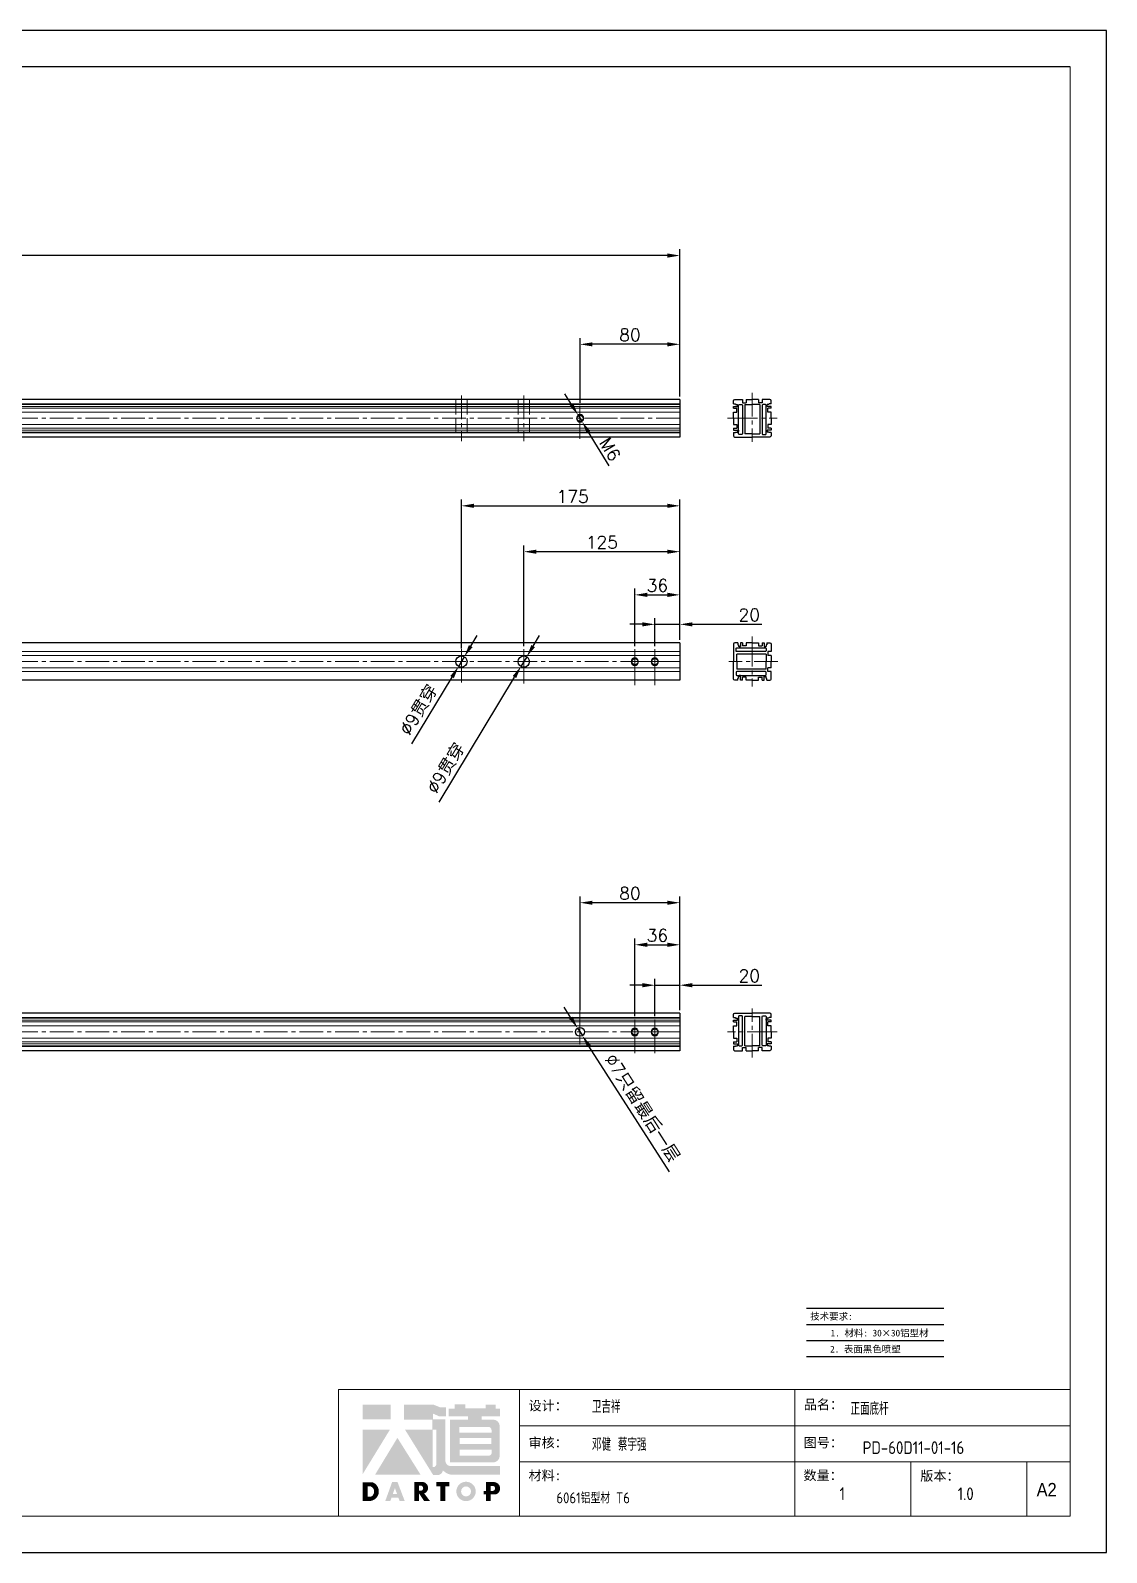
# Model space of a CAD drawing. Header units: millimetres. Extents: x -30327 to 34858, y 4015 to 75103.
# Drawn here: x 20889 to 21752, y 60062 to 61281 of the extents above; entities that cross this region are included whole.
import ezdxf
from ezdxf.enums import TextEntityAlignment as Align

# ---------------------------------------------------------------- set-up
doc = ezdxf.new("R2010")
doc.units = ezdxf.units.MM
doc.linetypes.add('ACAD_ISO02W100', pattern=[15, 12, -3])
doc.linetypes.add('CENTER2', pattern=[28.575, 19.05, -3.175, 3.175, -3.175])
for name, color, linetype in [('3', 3, 'ACAD_ISO02W100'), ('print', 30, 'Continuous'), ('red', 1, 'CENTER2'), ('yellow', 2, 'Continuous')]:
    doc.layers.add(name, color=color, linetype=linetype)
doc.layers.add('A-TITLEBLOCK', color=7, linetype='Continuous', lineweight=18)
doc.layers.add('cen', color=1, linetype='CENTER2', lineweight=9)
doc.styles.add('GB', font='GBENOR.SHX', dxfattribs={"bigfont": 'gbcbig.shx'})
doc.styles.add('HZ', font='')
doc.styles.add('SLDTEXTSTYLE0', font='simfang.ttf', dxfattribs={"bigfont": 'bigfont'})
doc.styles.add('SLDTEXTSTYLE1', font='Gothic.ttf', dxfattribs={"width": 0.913})
doc.styles.get("Standard").update_dxf_attribs({"font": 'txt', "bigfont": 'gbcbig.shx'})
doc.styles.get('HZ').set_extended_font_data('SimSun')
doc.dimstyles.new('1-4', dxfattribs={"dimscale": 4, "dimtxt": 2.5, "dimasz": 2.5, "dimexe": 1.25, "dimexo": 0.625, "dimtad": 1, "dimdsep": 46, "dimtxsty": 'Standard', "dimcen": 2.5, "dimadec": 0, "dimazin": 0, "dimtfac": 1, "dimtmove": 0, "dimatfit": 3, "dimfxl": 0, "dimarcsym": 0})

# ---------------------------------------------------------------- blocks, each defined once
blk = doc.blocks.new('*D229')
at = {"layer": 'Defpoints', "color": 0, "transparency": 16777216}
for p in [(20250.8, 61101), (20250.8, 60986.3), (21409.8, 60985.6)]:
    blk.add_point(p, dxfattribs=at)
at = {"layer": 'yellow', "color": 0, "lineweight": -2, "transparency": 16777216}
for p, q in [((20250.8, 60988.8), (20250.8, 61106)), ((21399.8, 61101), (20260.8, 61101)), ((21409.8, 60988.1), (21409.8, 61106))]:
    blk.add_line(p, q, dxfattribs=at)
at = {"layer": 'yellow', "color": 0, "transparency": 16777216}
for points in [[(20260.8, 61102.7), (20260.8, 61099.3), (20250.8, 61101)], [(21399.8, 61102.7), (21399.8, 61099.3), (21409.8, 61101)]]:
    blk.add_solid(points, dxfattribs=at)
at = {"layer": 'yellow', "color": 0, "lineweight": 9, "transparency": 16777216, "insert": (20798.6, 61108.5), "char_height": 10, "attachment_point": 5}
blk.add_mtext('1159', dxfattribs=at)
blk = doc.blocks.new('*D241')
at = {"layer": 'Defpoints', "color": 0, "transparency": 16777216}
for p in [(21232.5, 60771.9), (21237.1, 60779.6)]:
    blk.add_point(p, dxfattribs=at)
at = {"layer": 'yellow', "color": 0, "lineweight": -2, "transparency": 16777216}
for p, q in [((21242.3, 60788.2), (21247.4, 60796.7)), ((21237.1, 60779.6), (21232.5, 60771.9)), ((21195.1, 60709.9), (21227.3, 60763.3))]:
    blk.add_line(p, q, dxfattribs=at)
at = {"layer": 'yellow', "color": 0, "transparency": 16777216}
for points in [[(21240.8, 60789), (21243.7, 60787.3), (21237.1, 60779.6)], [(21225.9, 60764.2), (21228.7, 60762.4), (21232.5, 60771.9)]]:
    blk.add_solid(points, dxfattribs=at)
at = {"layer": 'yellow', "color": 0, "lineweight": 9, "transparency": 16777216, "insert": (21200.8, 60737), "char_height": 10, "attachment_point": 5, "rotation": 58.9484}
blk.add_mtext('∅9{\\fSimSun|b0|i0|c134|p2;贯穿}', dxfattribs=at)
blk = doc.blocks.new('*D242')
at = {"layer": 'Defpoints', "color": 0, "transparency": 16777216}
for p in [(21282.5, 60771.9), (21287.1, 60779.6)]:
    blk.add_point(p, dxfattribs=at)
at = {"layer": 'yellow', "color": 0, "lineweight": -2, "transparency": 16777216}
for p, q in [((21292.3, 60788.1), (21297.4, 60796.7)), ((21287.1, 60779.6), (21282.5, 60771.9)), ((21216.9, 60663.2), (21277.3, 60763.3))]:
    blk.add_line(p, q, dxfattribs=at)
at = {"layer": 'yellow', "color": 0, "transparency": 16777216}
for points in [[(21290.8, 60789), (21293.7, 60787.3), (21287.1, 60779.6)], [(21275.9, 60764.2), (21278.7, 60762.5), (21282.5, 60771.9)]]:
    blk.add_solid(points, dxfattribs=at)
at = {"layer": 'yellow', "color": 0, "lineweight": 9, "transparency": 16777216, "insert": (21222.6, 60690.3), "char_height": 10, "attachment_point": 5, "rotation": 58.9215}
blk.add_mtext('∅9{\\fSimSun|b0|i0|c134|p2;贯穿}', dxfattribs=at)
blk = doc.blocks.new('*D244')
at = {"layer": 'Defpoints', "color": 0, "transparency": 16777216}
for p in [(21409.8, 60863.8), (21284.8, 60785.7), (21409.8, 60790.7)]:
    blk.add_point(p, dxfattribs=at)
at = {"layer": 'yellow', "color": 0, "lineweight": -2, "transparency": 16777216}
for p, q in [((21284.8, 60788.2), (21284.8, 60868.8)), ((21409.8, 60793.2), (21409.8, 60868.8)), ((21294.8, 60863.8), (21399.8, 60863.8))]:
    blk.add_line(p, q, dxfattribs=at)
at = {"layer": 'yellow', "color": 0, "transparency": 16777216}
for points in [[(21294.8, 60865.4), (21294.8, 60862.1), (21284.8, 60863.8)], [(21399.8, 60865.4), (21399.8, 60862.1), (21409.8, 60863.8)]]:
    blk.add_solid(points, dxfattribs=at)
at = {"layer": 'yellow', "color": 0, "lineweight": 9, "transparency": 16777216, "insert": (21347.3, 60871.3), "char_height": 10, "attachment_point": 5}
blk.add_mtext('125', dxfattribs=at)
blk = doc.blocks.new('*D245')
at = {"layer": 'Defpoints', "color": 0, "transparency": 16777216}
for p in [(21409.8, 60900.5), (21234.8, 60783.7), (21409.8, 60790.7)]:
    blk.add_point(p, dxfattribs=at)
at = {"layer": 'yellow', "color": 0, "lineweight": -2, "transparency": 16777216}
for p, q in [((21234.8, 60786.2), (21234.8, 60905.5)), ((21409.8, 60793.2), (21409.8, 60905.5)), ((21244.8, 60900.5), (21399.8, 60900.5))]:
    blk.add_line(p, q, dxfattribs=at)
at = {"layer": 'yellow', "color": 0, "transparency": 16777216}
for points in [[(21244.8, 60902.2), (21244.8, 60898.9), (21234.8, 60900.5)], [(21399.8, 60902.2), (21399.8, 60898.9), (21409.8, 60900.5)]]:
    blk.add_solid(points, dxfattribs=at)
at = {"layer": 'yellow', "color": 0, "lineweight": 9, "transparency": 16777216, "insert": (21323.9, 60908), "char_height": 10, "attachment_point": 5}
blk.add_mtext('175', dxfattribs=at)
blk = doc.blocks.new('*D246')
at = {"layer": 'Defpoints', "color": 0, "transparency": 16777216}
for p in [(21409.8, 60516.5), (21389.8, 60489.1), (21409.8, 60494.1)]:
    blk.add_point(p, dxfattribs=at)
at = {"layer": 'yellow', "color": 0, "lineweight": -2, "transparency": 16777216}
for p, q in [((21379.8, 60516.5), (21369.8, 60516.5)), ((21389.8, 60491.6), (21389.8, 60521.5)), ((21389.8, 60516.5), (21409.8, 60516.5)), ((21409.8, 60496.6), (21409.8, 60521.5)), ((21419.8, 60516.5), (21475.4, 60516.5))]:
    blk.add_line(p, q, dxfattribs=at)
at = {"layer": 'yellow', "color": 0, "transparency": 16777216}
for points in [[(21379.8, 60518.2), (21379.8, 60514.8), (21389.8, 60516.5)], [(21419.8, 60518.2), (21419.8, 60514.8), (21409.8, 60516.5)]]:
    blk.add_solid(points, dxfattribs=at)
at = {"layer": 'yellow', "color": 0, "lineweight": 9, "transparency": 16777216, "insert": (21465.4, 60524), "char_height": 10, "attachment_point": 5}
blk.add_mtext('20', dxfattribs=at)
blk = doc.blocks.new('*D247')
at = {"layer": 'Defpoints', "color": 0, "transparency": 16777216}
for p in [(21409.8, 60805.6), (21389.8, 60785.7), (21409.8, 60790.7)]:
    blk.add_point(p, dxfattribs=at)
at = {"layer": 'yellow', "color": 0, "lineweight": -2, "transparency": 16777216}
for p, q in [((21379.8, 60805.6), (21369.8, 60805.6)), ((21389.8, 60788.2), (21389.8, 60810.6)), ((21389.8, 60805.6), (21409.8, 60805.6)), ((21409.8, 60793.2), (21409.8, 60810.6)), ((21419.8, 60805.6), (21475.4, 60805.6))]:
    blk.add_line(p, q, dxfattribs=at)
at = {"layer": 'yellow', "color": 0, "transparency": 16777216}
for points in [[(21379.8, 60807.2), (21379.8, 60803.9), (21389.8, 60805.6)], [(21419.8, 60807.2), (21419.8, 60803.9), (21409.8, 60805.6)]]:
    blk.add_solid(points, dxfattribs=at)
at = {"layer": 'yellow', "color": 0, "lineweight": 9, "transparency": 16777216, "insert": (21465.4, 60813.1), "char_height": 10, "attachment_point": 5}
blk.add_mtext('20', dxfattribs=at)
blk = doc.blocks.new('*D477')
at = {"layer": 'Defpoints', "color": 0, "transparency": 16777216}
for p in [(21409.8, 60829.2), (21373.8, 60785.7), (21409.8, 60790.7)]:
    blk.add_point(p, dxfattribs=at)
at = {"layer": 'yellow', "color": 0, "lineweight": -2, "transparency": 16777216}
for p, q in [((21373.8, 60788.2), (21373.8, 60834.2)), ((21409.8, 60793.2), (21409.8, 60834.2)), ((21383.8, 60829.2), (21399.8, 60829.2))]:
    blk.add_line(p, q, dxfattribs=at)
at = {"layer": 'yellow', "color": 0, "transparency": 16777216}
for points in [[(21383.8, 60830.9), (21383.8, 60827.5), (21373.8, 60829.2)], [(21399.8, 60830.9), (21399.8, 60827.5), (21409.8, 60829.2)]]:
    blk.add_solid(points, dxfattribs=at)
at = {"layer": 'yellow', "color": 0, "lineweight": 9, "transparency": 16777216, "insert": (21391.8, 60836.7), "char_height": 10, "attachment_point": 5}
blk.add_mtext('36', dxfattribs=at)
blk = doc.blocks.new('*D479')
at = {"layer": 'Defpoints', "color": 0, "transparency": 16777216}
for p in [(21409.8, 60548.9), (21373.8, 60489.1), (21409.8, 60494.1)]:
    blk.add_point(p, dxfattribs=at)
at = {"layer": 'yellow', "color": 0, "lineweight": -2, "transparency": 16777216}
for p, q in [((21373.8, 60491.6), (21373.8, 60553.9)), ((21409.8, 60496.6), (21409.8, 60553.9)), ((21383.8, 60548.9), (21399.8, 60548.9))]:
    blk.add_line(p, q, dxfattribs=at)
at = {"layer": 'yellow', "color": 0, "transparency": 16777216}
for points in [[(21383.8, 60550.6), (21383.8, 60547.2), (21373.8, 60548.9)], [(21399.8, 60550.6), (21399.8, 60547.2), (21409.8, 60548.9)]]:
    blk.add_solid(points, dxfattribs=at)
at = {"layer": 'yellow', "color": 0, "lineweight": 9, "transparency": 16777216, "insert": (21391.8, 60556.4), "char_height": 10, "attachment_point": 5}
blk.add_mtext('36', dxfattribs=at)
blk = doc.blocks.new('*D805')
at = {"layer": 'Defpoints', "color": 0, "transparency": 16777216}
for p in [(21328.2, 60973.2), (21331.4, 60968.1)]:
    blk.add_point(p, dxfattribs=at)
at = {"layer": 'yellow', "color": 0, "lineweight": -2, "transparency": 16777216}
for p, q in [((21323, 60981.7), (21317.7, 60990.2)), ((21328.2, 60973.2), (21331.4, 60968.1)), ((21353.2, 60932.6), (21336.6, 60959.6))]:
    blk.add_line(p, q, dxfattribs=at)
at = {"layer": 'yellow', "color": 0, "transparency": 16777216}
for points in [[(21324.4, 60982.6), (21321.5, 60980.8), (21328.2, 60973.2)], [(21338, 60960.4), (21335.2, 60958.7), (21331.4, 60968.1)]]:
    blk.add_solid(points, dxfattribs=at)
at = {"layer": 'yellow', "color": 0, "lineweight": 9, "transparency": 16777216, "insert": (21353.9, 60945.8), "char_height": 10, "attachment_point": 5, "rotation": 301.6192}
blk.add_mtext('M6', dxfattribs=at)
blk = doc.blocks.new('*D806')
at = {"layer": 'Defpoints', "color": 0, "transparency": 16777216}
for p in [(21329.8, 61029.9), (21329.8, 60980.6), (21409.8, 60985.6)]:
    blk.add_point(p, dxfattribs=at)
at = {"layer": 'yellow', "color": 0, "lineweight": -2, "transparency": 16777216}
for p, q in [((21329.8, 60983.1), (21329.8, 61034.9)), ((21399.8, 61029.9), (21339.8, 61029.9)), ((21409.8, 60988.1), (21409.8, 61034.9))]:
    blk.add_line(p, q, dxfattribs=at)
at = {"layer": 'yellow', "color": 0, "transparency": 16777216}
for points in [[(21339.8, 61031.5), (21339.8, 61028.2), (21329.8, 61029.9)], [(21399.8, 61031.5), (21399.8, 61028.2), (21409.8, 61029.9)]]:
    blk.add_solid(points, dxfattribs=at)
at = {"layer": 'yellow', "color": 0, "lineweight": 9, "transparency": 16777216, "insert": (21369.8, 61037.4), "char_height": 10, "attachment_point": 5}
blk.add_mtext('80', dxfattribs=at)
blk = doc.blocks.new('*D809')
at = {"layer": 'Defpoints', "color": 0, "transparency": 16777216}
for p in [(21327.9, 60482), (21331.7, 60476.1)]:
    blk.add_point(p, dxfattribs=at)
at = {"layer": 'yellow', "color": 0, "lineweight": -2, "transparency": 16777216}
for p, q in [((21322.5, 60490.4), (21317.1, 60498.9)), ((21327.9, 60482), (21331.7, 60476.1)), ((21401.4, 60367), (21337, 60467.7))]:
    blk.add_line(p, q, dxfattribs=at)
at = {"layer": 'yellow', "color": 0, "transparency": 16777216}
for points in [[(21323.9, 60491.3), (21321.1, 60489.5), (21327.9, 60482)], [(21338.5, 60468.6), (21335.6, 60466.8), (21331.7, 60476.1)]]:
    blk.add_solid(points, dxfattribs=at)
at = {"layer": 'yellow', "color": 0, "lineweight": 9, "transparency": 16777216, "insert": (21379.5, 60418), "char_height": 10, "attachment_point": 5, "rotation": 302.584}
blk.add_mtext('∅7{\\fSimSun|b0|i0|c134|p2;只留最后一层}', dxfattribs=at)
blk = doc.blocks.new('*D810')
at = {"layer": 'Defpoints', "color": 0, "transparency": 16777216}
for p in [(21329.8, 60582.6), (21329.8, 60494.1), (21409.8, 60494.1)]:
    blk.add_point(p, dxfattribs=at)
at = {"layer": 'yellow', "color": 0, "lineweight": -2, "transparency": 16777216}
for p, q in [((21329.8, 60496.6), (21329.8, 60587.6)), ((21409.8, 60496.6), (21409.8, 60587.6)), ((21399.8, 60582.6), (21339.8, 60582.6))]:
    blk.add_line(p, q, dxfattribs=at)
at = {"layer": 'yellow', "color": 0, "transparency": 16777216}
for points in [[(21339.8, 60584.2), (21339.8, 60580.9), (21329.8, 60582.6)], [(21399.8, 60584.2), (21399.8, 60580.9), (21409.8, 60582.6)]]:
    blk.add_solid(points, dxfattribs=at)
at = {"layer": 'yellow', "color": 0, "lineweight": 9, "transparency": 16777216, "insert": (21369.8, 60590.1), "char_height": 10, "attachment_point": 5}
blk.add_mtext('80', dxfattribs=at)
blk = doc.blocks.new('Dartop Logo')
at = {"true_color": 0xc40018}
h = blk.add_hatch(color=12, dxfattribs=at)
h.set_gradient(color1=(196, 0, 24), color2=(196, 0, 24), tint=1)
h.paths.add_polyline_path([(30.39, -3.87), (33.08, -5.04), (35.99, -5.04), (35.99, -1.19), (33.59, -1.19), (30.46, 0.05), (17.94, 0.05), (17.94, -6.46), (30.12, -6.46), (30.12, -6.59), (30.12, -10.75), (18.31, -10.75), (30.46, -30.31), (32.87, -30.31, 0.279375), (34.63, -28.6), (34.63, -28.51), (34.84, -28.51, 0.143145), (38.15, -30.2), (59.27, -30.2), (59.27, -26.49), (38.06, -26.49, -0.414214), (35.75, -24.18), (35.75, -6.26), (30.39, -6.26)])
h.paths.add_polyline_path([(30.25, -10.84), (31.8, -10.84), (31.8, -26.02, -0.088936), (30.9, -26.94), (30.24, -26.94)], flags=16)
h = blk.add_hatch(color=12, dxfattribs=at)
h.set_gradient(color1=(196, 0, 24), color2=(196, 0, 24), tint=1)
h.paths.add_polyline_path([(59.24, -1.73), (57.36, -1.73), (57.36, 0.06), (53.06, 0.06), (53.06, -1.64), (44.29, -1.64), (44.29, 0.15), (39.7, 0.15), (39.7, -1.67), (37.16, -1.67), (37.16, -4.97), (45.54, -4.97), (45.54, -6.42), (37.73, -6.42), (37.73, -24.88), (56.26, -24.88, 0.414214), (59.15, -21.99), (59.15, -9.35, 0.414214), (56.26, -6.46), (51.36, -6.46), (51.36, -5.03), (59.24, -5.03)])
h.paths.add_polyline_path([(54.21, -9.59, -0.414214), (55.66, -11.04), (55.66, -12.1), (41.79, -12.1), (41.79, -9.59)], flags=16)
h.paths.add_polyline_path([(55.57, -14.33), (55.57, -17.01), (41.88, -17.01), (41.88, -14.33)], flags=16)
h.paths.add_polyline_path([(55.75, -19.43), (55.75, -20.57, -0.414214), (54.3, -22.02), (41.88, -22.02), (41.88, -19.43)], flags=16)
h = blk.add_hatch(color=12, dxfattribs=at)
h.set_gradient(color1=(196, 0, 24), color2=(196, 0, 24), tint=1)
h.paths.add_polyline_path([(12.18, 0), (0, 0), (0, -6.37), (12.18, -6.37)])
h = blk.add_hatch(color=12, dxfattribs=at)
h.set_gradient(color1=(196, 0, 24), color2=(196, 0, 24), tint=1)
h.paths.add_polyline_path([(11.79, -10.83), (0.03, -10.83), (0.03, -30.03)])
h = blk.add_hatch(color=12, dxfattribs=at)
h.set_gradient(color1=(196, 0, 24), color2=(196, 0, 24), tint=1)
h.paths.add_polyline_path([(15.05, -14.31), (5.44, -30.15), (25.01, -30.15)])
at = {"true_color": 0x646464}
h = blk.add_hatch(color=251, dxfattribs=at)
h.set_gradient(color1=(100, 100, 100), color2=(100, 100, 100), tint=1)
h.paths.add_polyline_path([(4.15, -33.43), (0.11, -33.43), (0.11, -41.5), (3.51, -41.5, 0.793016)])
h.paths.add_polyline_path([(3.57, -39.73), (2.16, -39.73), (2.16, -35.19), (3.42, -35.19, -0.671361)], flags=16)
h = blk.add_hatch(color=251, dxfattribs=at)
h.set_gradient(color1=(100, 100, 100), color2=(100, 100, 100), tint=1)
h.paths.add_polyline_path([(15.08, -33.36), (12.78, -33.36), (9.82, -41.51), (12, -41.51), (12.51, -40.06), (15.46, -40.06), (15.99, -41.52), (18.19, -41.52)])
h.paths.add_polyline_path([(14.9, -38.51), (13.07, -38.51), (13.97, -35.95)], flags=16)
h = blk.add_hatch(color=251, dxfattribs=at)
h.set_gradient(color1=(100, 100, 100), color2=(100, 100, 100), tint=1)
h.paths.add_polyline_path([(26.27, -33.36), (22.3, -33.36), (22.3, -41.51), (24.4, -41.51), (24.4, -38.28), (26.55, -41.54), (29.09, -41.54), (26.61, -38.3, 0.744055)])
h.paths.add_polyline_path([(24.38, -37.08), (24.38, -34.94), (25.32, -34.94, -0.796809), (25.3, -37.08)], flags=16)
h = blk.add_hatch(color=251, dxfattribs=at)
h.set_gradient(color1=(100, 100, 100), color2=(100, 100, 100), tint=1)
h.paths.add_polyline_path([(37.44, -33.4), (31.88, -33.4), (31.88, -35.16), (33.61, -35.16), (33.61, -41.52), (35.69, -41.52), (35.69, -35.16), (37.44, -35.16)])
h = blk.add_hatch(color=251, dxfattribs=at)
h.set_gradient(color1=(100, 100, 100), color2=(100, 100, 100), tint=1)
h.paths.add_polyline_path([(40.46, -37.41, 1), (48.83, -37.41, 1)])
h.paths.add_polyline_path([(46.8, -37.41, -1), (42.5, -37.41, -1)], flags=16)
h = blk.add_hatch(color=251, dxfattribs=at)
h.set_gradient(color1=(100, 100, 100), color2=(100, 100, 100), tint=1)
h.paths.add_polyline_path([(56.85, -33.38), (56.73, -33.38), (53.19, -33.38), (53.19, -37.19), (52.26, -37.19), (52.26, -38.73), (53.18, -38.73), (53.18, -41.5), (55.24, -41.5), (55.24, -38.72), (57.51, -38.72, 0.812304)])
h.paths.add_polyline_path([(55.21, -37.18), (55.21, -35.05), (56.39, -35.05, -0.778213), (56.27, -37.18)], flags=16)
blk = doc.blocks.new('DT-A2-TITLE')
for p, q in [((594, 420), (0, 420)), ((594, 0), (594, 420)), ((584, 410), (10, 410))]:
    blk.add_line(p, q)
at = {"layer": 'A-TITLEBLOCK', "color": 7}
for p, q in [((584, 410), (584, 10)), ((594, 0), (594, 297)), ((382, 10), (382, 45)), ((584, 45), (382, 45)), ((432, 45), (432, 10)), ((508, 45), (508, 10)), ((584, 35), (432, 35)), ((432, 25), (584.08, 25)), ((540, 10), (540, 25)), ((572, 10), (572, 25)), ((10, 10), (584, 10)), ((0, 0), (594, 0))]:
    blk.add_line(p, q, dxfattribs=at)
at = {"layer": 'A-TITLEBLOCK', "xscale": 0.6400000000000001, "yscale": 0.6400000000000001, "zscale": 0.6400000000000001}
blk.add_blockref('Dartop Logo', (388.65, 40.81), dxfattribs=at)
at = {"style": 'GB'}
for tag, p, height in [('#设计', (451.96, 38.52), 3.5), ('#品名', (523.32, 37.95), 3.5), ('#审核', (451.99, 28.1), 3.5), ('#图号', (526.67, 27.2), 3.5), ('#材料说明', (442.15, 13.59), 3), ('#数量', (520.33, 14.51), 3.5), ('#版本', (552.92, 14.47), 3.5)]:
    blk.add_attdef(tag, p, '', height=height, dxfattribs=at)
at = {"layer": 'A-TITLEBLOCK', "color": 7, "attachment_point": 1}
for s, insert, char_height, style in [('设计：', (434.47, 41.87), 2.646, 'SLDTEXTSTYLE0'), ('品名：', (510.43, 42.19), 2.646, 'SLDTEXTSTYLE0'), ('审核：', (434.47, 31.64), 2.646, 'SLDTEXTSTYLE0'), ('图号：', (510.4, 31.66), 2.646, 'SLDTEXTSTYLE0'), ('材料:', (434.47, 22.62), 2.646, 'SLDTEXTSTYLE0'), ('数量：', (510.35, 22.64), 2.646, 'SLDTEXTSTYLE0'), ('版本：', (542.59, 22.48), 2.646, 'SLDTEXTSTYLE0'), ('A2', (574.7, 19.21), 3.704, 'SLDTEXTSTYLE1')]:
    blk.add_mtext(s, dxfattribs=dict(at, insert=insert, char_height=char_height, style=style))

msp = doc.modelspace()

# ---------------------------------------------------------------- linework, layer by layer
for p, q in [((21409.7791, 60985.6344), (20250.7791, 60985.6344)), ((21409.7791, 60985.6344), (21409.7791, 60955.6344)), ((21452.8588, 60982.1344), (21454.3588, 60982.1344)), ((21452.8588, 60980.1344), (21455.8588, 60980.1344)), ((21452.8588, 60978.6344), (21452.8588, 60980.1344)), ((21452.8588, 60978.6344), (21455.3588, 60978.6344)), ((21455.3588, 60981.6344), (21455.8588, 60981.6344)), ((21455.3588, 60975.6344), (21455.3588, 60978.6344)), ((21455.8588, 60980.1344), (21455.8588, 60981.6344)), ((21456.8588, 60980.1344), (21456.8588, 60981.1344)), ((21459.8588, 60983.1344), (21462.8588, 60983.1344)), ((21461.8588, 60981.6344), (21462.8588, 60981.6344)), ((21462.8588, 60985.6344), (21467.8588, 60985.6344)), ((21462.8588, 60981.6344), (21467.8588, 60981.6344)), ((21472.8588, 60985.6344), (21467.8588, 60985.6344)), ((21472.8588, 60981.6344), (21467.8588, 60981.6344)), ((21475.8588, 60983.1344), (21472.8588, 60983.1344)), ((21473.8588, 60981.6344), (21472.8588, 60981.6344)), ((21478.8588, 60980.1344), (21478.8588, 60981.1344)), ((21479.8588, 60980.1344), (21479.8588, 60981.6344)), ((21480.3588, 60981.6344), (21479.8588, 60981.6344)), ((21482.8588, 60980.1344), (21479.8588, 60980.1344)), ((21480.3588, 60975.6344), (21480.3588, 60978.6344)), ((21482.8588, 60978.6344), (21480.3588, 60978.6344)), ((21482.8588, 60982.1344), (21481.3588, 60982.1344)), ((21482.8588, 60978.6344), (21482.8588, 60980.1344)), ((21452.8588, 60975.6344), (21455.3588, 60975.6344)), ((21452.8588, 60970.6344), (21452.8588, 60975.6344)), ((21452.8588, 60970.6344), (21452.8588, 60965.6344)), ((21452.8588, 60965.6344), (21455.3588, 60965.6344)), ((21455.3588, 60965.6344), (21455.3588, 60962.6344)), ((21482.8588, 60975.6344), (21480.3588, 60975.6344)), ((21482.8588, 60965.6344), (21480.3588, 60965.6344)), ((21480.3588, 60965.6344), (21480.3588, 60962.6344)), ((21482.8588, 60970.6344), (21482.8588, 60975.6344)), ((21482.8588, 60970.6344), (21482.8588, 60965.6344)), ((21409.7791, 60955.6344), (20250.7791, 60955.6344)), ((21452.8588, 60962.6344), (21455.3588, 60962.6344)), ((21452.8588, 60962.6344), (21452.8588, 60961.1344)), ((21452.8588, 60961.1344), (21455.8588, 60961.1344)), ((21452.8588, 60959.1344), (21454.3588, 60959.1344)), ((21455.3588, 60959.6344), (21455.8588, 60959.6344)), ((21455.8588, 60961.1344), (21455.8588, 60959.6344)), ((21456.8588, 60961.1344), (21456.8588, 60960.1344)), ((21467.8588, 60958.1344), (21461.8588, 60958.1344)), ((21467.8588, 60958.1344), (21473.8588, 60958.1344)), ((21478.8588, 60961.1344), (21478.8588, 60960.1344)), ((21479.8588, 60961.1344), (21479.8588, 60959.6344)), ((21482.8588, 60961.1344), (21479.8588, 60961.1344)), ((21480.3588, 60959.6344), (21479.8588, 60959.6344)), ((21482.8588, 60962.6344), (21480.3588, 60962.6344)), ((21482.8588, 60959.1344), (21481.3588, 60959.1344)), ((21482.8588, 60962.6344), (21482.8588, 60961.1344)), ((21409.7791, 60790.7301), (20250.7791, 60790.7301)), ((21409.7791, 60790.7301), (21409.7791, 60760.7301)), ((21455.3588, 60775.7301), (21455.3588, 60781.7301)), ((21456.3588, 60790.7301), (21456.3588, 60789.2301)), ((21456.8588, 60788.2301), (21456.8588, 60787.7301)), ((21458.3588, 60787.7301), (21456.8588, 60787.7301)), ((21458.3588, 60786.7301), (21457.3588, 60786.7301)), ((21458.3588, 60790.7301), (21458.3588, 60787.7301)), ((21459.8588, 60790.7301), (21458.3588, 60790.7301)), ((21459.8588, 60790.7301), (21459.8588, 60788.2301)), ((21462.8588, 60788.2301), (21459.8588, 60788.2301)), ((21462.8588, 60790.7301), (21462.8588, 60788.2301)), ((21467.8588, 60790.7301), (21462.8588, 60790.7301)), ((21467.8588, 60790.7301), (21472.8588, 60790.7301)), ((21472.8588, 60790.7301), (21472.8588, 60788.2301)), ((21472.8588, 60788.2301), (21475.8588, 60788.2301)), ((21475.8588, 60790.7301), (21475.8588, 60788.2301)), ((21475.8588, 60790.7301), (21477.3588, 60790.7301)), ((21477.3588, 60790.7301), (21477.3588, 60787.7301)), ((21477.3588, 60787.7301), (21478.8588, 60787.7301)), ((21477.3588, 60786.7301), (21478.3588, 60786.7301)), ((21478.8588, 60788.2301), (21478.8588, 60787.7301)), ((21478.8588, 60781.7301), (21478.8588, 60780.7301)), ((21479.3588, 60790.7301), (21479.3588, 60789.2301)), ((21480.3588, 60783.7301), (21480.3588, 60780.7301)), ((21455.3588, 60775.7301), (21455.3588, 60769.7301)), ((21478.8588, 60780.7301), (21478.8588, 60775.7301)), ((21478.8588, 60770.7301), (21478.8588, 60775.7301)), ((21478.8588, 60769.7301), (21478.8588, 60770.7301)), ((21480.3588, 60767.7301), (21480.3588, 60770.7301)), ((21482.8588, 60780.7301), (21482.8588, 60775.7301)), ((21482.8588, 60770.7301), (21482.8588, 60775.7301)), ((21409.7791, 60760.7301), (20250.7791, 60760.7301)), ((21456.3588, 60760.7301), (21456.3588, 60762.2301)), ((21456.8588, 60763.2301), (21456.8588, 60763.7301)), ((21458.3588, 60763.7301), (21456.8588, 60763.7301)), ((21458.3588, 60764.7301), (21457.3588, 60764.7301)), ((21458.3588, 60760.7301), (21458.3588, 60763.7301)), ((21459.8588, 60760.7301), (21458.3588, 60760.7301)), ((21459.8588, 60760.7301), (21459.8588, 60763.2301)), ((21462.8588, 60763.2301), (21459.8588, 60763.2301)), ((21462.8588, 60760.7301), (21462.8588, 60763.2301)), ((21467.8588, 60760.7301), (21462.8588, 60760.7301)), ((21467.8588, 60760.7301), (21472.8588, 60760.7301)), ((21472.8588, 60763.2301), (21475.8588, 60763.2301)), ((21472.8588, 60760.7301), (21472.8588, 60763.2301)), ((21475.8588, 60760.7301), (21475.8588, 60763.2301)), ((21475.8588, 60760.7301), (21477.3588, 60760.7301)), ((21477.3588, 60764.7301), (21478.3588, 60764.7301)), ((21477.3588, 60760.7301), (21477.3588, 60763.7301)), ((21477.3588, 60763.7301), (21478.8588, 60763.7301)), ((21478.8588, 60763.2301), (21478.8588, 60763.7301)), ((21479.3588, 60760.7301), (21479.3588, 60762.2301)), ((21409.7791, 60494.0681), (20250.7791, 60494.0681)), ((21409.7791, 60494.0681), (21409.7791, 60464.0681)), ((21452.8588, 60490.5681), (21454.3588, 60490.5681)), ((21452.8588, 60487.0681), (21452.8588, 60488.5681)), ((21452.8588, 60488.5681), (21455.8588, 60488.5681)), ((21455.3588, 60490.0681), (21455.8588, 60490.0681)), ((21455.8588, 60488.5681), (21455.8588, 60490.0681)), ((21456.8588, 60488.5681), (21456.8588, 60489.5681)), ((21467.8588, 60491.5681), (21461.8588, 60491.5681)), ((21467.8588, 60491.5681), (21473.8588, 60491.5681)), ((21478.8588, 60488.5681), (21478.8588, 60489.5681)), ((21480.3588, 60490.0681), (21479.8588, 60490.0681)), ((21479.8588, 60488.5681), (21479.8588, 60490.0681)), ((21482.8588, 60488.5681), (21479.8588, 60488.5681)), ((21482.8588, 60490.5681), (21481.3588, 60490.5681)), ((21482.8588, 60487.0681), (21482.8588, 60488.5681)), ((21452.8588, 60487.0681), (21455.3588, 60487.0681)), ((21452.8588, 60479.0681), (21452.8588, 60484.0681)), ((21452.8588, 60484.0681), (21455.3588, 60484.0681)), ((21452.8588, 60479.0681), (21452.8588, 60474.0681)), ((21455.3588, 60484.0681), (21455.3588, 60487.0681)), ((21482.8588, 60487.0681), (21480.3588, 60487.0681)), ((21480.3588, 60484.0681), (21480.3588, 60487.0681)), ((21482.8588, 60484.0681), (21480.3588, 60484.0681)), ((21482.8588, 60479.0681), (21482.8588, 60484.0681)), ((21482.8588, 60479.0681), (21482.8588, 60474.0681)), ((21409.7791, 60464.0681), (20250.7791, 60464.0681)), ((21452.8588, 60474.0681), (21455.3588, 60474.0681)), ((21452.8588, 60471.0681), (21452.8588, 60469.5681)), ((21452.8588, 60471.0681), (21455.3588, 60471.0681)), ((21452.8588, 60469.5681), (21455.8588, 60469.5681)), ((21452.8588, 60467.5681), (21454.3588, 60467.5681)), ((21455.3588, 60474.0681), (21455.3588, 60471.0681)), ((21455.3588, 60468.0681), (21455.8588, 60468.0681)), ((21455.8588, 60469.5681), (21455.8588, 60468.0681)), ((21456.8588, 60469.5681), (21456.8588, 60468.5681)), ((21459.8588, 60466.5681), (21462.8588, 60466.5681)), ((21461.8588, 60468.0681), (21462.8588, 60468.0681)), ((21462.8588, 60468.0681), (21467.8588, 60468.0681)), ((21462.8588, 60464.0681), (21467.8588, 60464.0681)), ((21472.8588, 60468.0681), (21467.8588, 60468.0681)), ((21472.8588, 60464.0681), (21467.8588, 60464.0681)), ((21473.8588, 60468.0681), (21472.8588, 60468.0681)), ((21475.8588, 60466.5681), (21472.8588, 60466.5681)), ((21478.8588, 60469.5681), (21478.8588, 60468.5681)), ((21479.8588, 60469.5681), (21479.8588, 60468.0681)), ((21482.8588, 60469.5681), (21479.8588, 60469.5681)), ((21480.3588, 60468.0681), (21479.8588, 60468.0681)), ((21482.8588, 60474.0681), (21480.3588, 60474.0681)), ((21480.3588, 60474.0681), (21480.3588, 60471.0681)), ((21482.8588, 60471.0681), (21480.3588, 60471.0681)), ((21482.8588, 60467.5681), (21481.3588, 60467.5681)), ((21482.8588, 60471.0681), (21482.8588, 60469.5681))]:
    msp.add_line(p, q)
at = {"lineweight": 9}
for p, q in [((21409.7791, 60982.1344), (20250.7791, 60982.1344)), ((21409.7791, 60981.6344), (20250.7791, 60981.6344)), ((21409.7791, 60980.1344), (20250.7791, 60980.1344)), ((21409.7791, 60978.6344), (20250.7791, 60978.6344)), ((21409.7791, 60975.6344), (20250.7791, 60975.6344)), ((21409.7791, 60965.6344), (20250.7791, 60965.6344)), ((21409.7791, 60962.6344), (20250.7791, 60962.6344)), ((21409.7791, 60961.1344), (20250.7791, 60961.1344)), ((21409.7791, 60959.6344), (20250.7791, 60959.6344)), ((21409.7791, 60958.9926), (20250.7791, 60958.9926)), ((21409.7791, 60783.7301), (20250.7791, 60783.7301)), ((21409.7791, 60780.7301), (20250.7791, 60780.7301)), ((21409.7791, 60770.7301), (20250.7791, 60770.7301)), ((21409.7791, 60767.7301), (20250.7791, 60767.7301)), ((21409.7791, 60490.5681), (20250.7791, 60490.5681)), ((21409.7791, 60490.0681), (20250.7791, 60490.0681)), ((21409.7791, 60488.5681), (20250.7791, 60488.5681)), ((21409.7791, 60487.0681), (20250.7791, 60487.0681)), ((21409.7791, 60484.0681), (20250.7791, 60484.0681)), ((21409.7791, 60474.0681), (20250.7791, 60474.0681)), ((21409.7791, 60471.0681), (20250.7791, 60471.0681)), ((21409.7791, 60469.5681), (20250.7791, 60469.5681)), ((21409.7791, 60468.0681), (20250.7791, 60468.0681)), ((21409.7791, 60467.4264), (20250.7791, 60467.4264))]:
    msp.add_line(p, q, dxfattribs=at)
for points in [[(21452.8588, 60982.1344), (21452.8588, 60984.6344, -0.414213562), (21453.8588, 60985.6344), (21459.8588, 60985.6344)], [(21454.3588, 60982.1344), (21454.3588, 60982.1344, 0.414213562), (21454.8588, 60981.6344), (21455.3588, 60981.6344)], [(21482.8588, 60982.1344), (21482.8588, 60984.6344, 0.414213562), (21481.8588, 60985.6344), (21475.8588, 60985.6344)], [(21481.3588, 60982.1344), (21481.3588, 60982.1344, -0.414213562), (21480.8588, 60981.6344), (21480.3588, 60981.6344)], [(21452.8588, 60959.1344), (21452.8588, 60956.6344, 0.414213562), (21453.8588, 60955.6344), (21467.8588, 60955.6344)], [(21454.3588, 60959.1344), (21454.3588, 60959.1344, -0.414213562), (21454.8588, 60959.6344), (21455.3588, 60959.6344)], [(21482.8588, 60959.1344), (21482.8588, 60956.6344, -0.414213562), (21481.8588, 60955.6344), (21467.8588, 60955.6344)], [(21481.3588, 60959.1344), (21481.3588, 60959.1344, 0.414213562), (21480.8588, 60959.6344), (21480.3588, 60959.6344)], [(21456.3588, 60790.7301), (21453.8588, 60790.7301, 0.414213562), (21452.8588, 60789.7301), (21452.8588, 60775.7301)], [(21456.3588, 60789.2301), (21456.3588, 60789.2301, -0.414213562), (21456.8588, 60788.7301), (21456.8588, 60788.2301)], [(21479.3588, 60789.2301), (21479.3588, 60789.2301, 0.414213562), (21478.8588, 60788.7301), (21478.8588, 60788.2301)], [(21479.3588, 60790.7301), (21481.8588, 60790.7301, -0.414213562), (21482.8588, 60789.7301), (21482.8588, 60783.7301)], [(21456.3588, 60760.7301), (21453.8588, 60760.7301, -0.414213562), (21452.8588, 60761.7301), (21452.8588, 60775.7301)], [(21456.3588, 60762.2301), (21456.3588, 60762.2301, 0.414213562), (21456.8588, 60762.7301), (21456.8588, 60763.2301)], [(21479.3588, 60762.2301), (21479.3588, 60762.2301, -0.414213562), (21478.8588, 60762.7301), (21478.8588, 60763.2301)], [(21479.3588, 60760.7301), (21481.8588, 60760.7301, 0.414213562), (21482.8588, 60761.7301), (21482.8588, 60767.7301)], [(21452.8588, 60490.5681), (21452.8588, 60493.0681, -0.414213562), (21453.8588, 60494.0681), (21467.8588, 60494.0681)], [(21454.3588, 60490.5681), (21454.3588, 60490.5681, 0.414213562), (21454.8588, 60490.0681), (21455.3588, 60490.0681)], [(21482.8588, 60490.5681), (21482.8588, 60493.0681, 0.414213562), (21481.8588, 60494.0681), (21467.8588, 60494.0681)], [(21481.3588, 60490.5681), (21481.3588, 60490.5681, -0.414213562), (21480.8588, 60490.0681), (21480.3588, 60490.0681)], [(21452.8588, 60467.5681), (21452.8588, 60465.0681, 0.414213562), (21453.8588, 60464.0681), (21459.8588, 60464.0681)], [(21454.3588, 60467.5681), (21454.3588, 60467.5681, -0.414213562), (21454.8588, 60468.0681), (21455.3588, 60468.0681)], [(21482.8588, 60467.5681), (21482.8588, 60465.0681, -0.414213562), (21481.8588, 60464.0681), (21475.8588, 60464.0681)], [(21481.3588, 60467.5681), (21481.3588, 60467.5681, 0.414213562), (21480.8588, 60468.0681), (21480.3588, 60468.0681)]]:
    msp.add_lwpolyline(points, format="xyb")
for points in [[(21456.8588, 60958.1344), (21456.8588, 60981.1344, -0.414213562), (21457.3588, 60981.6344), (21459.3588, 60981.6344, -0.414213562), (21459.8588, 60981.1344), (21459.8588, 60958.1344, -0.414213562), (21459.3588, 60957.6344), (21457.3588, 60957.6344, -0.414213562)], [(21478.8588, 60958.1344), (21478.8588, 60981.1344, 0.414213562), (21478.3588, 60981.6344), (21476.3588, 60981.6344, 0.414213562), (21475.8588, 60981.1344), (21475.8588, 60958.1344, 0.414213562), (21476.3588, 60957.6344), (21478.3588, 60957.6344, 0.414213562)], [(21455.3588, 60786.7301), (21478.3588, 60786.7301, -0.414213562), (21478.8588, 60786.2301), (21478.8588, 60784.2301, -0.414213562), (21478.3588, 60783.7301), (21455.3588, 60783.7301, -0.414213562), (21454.8588, 60784.2301), (21454.8588, 60786.2301, -0.414213562)], [(21455.3588, 60764.7301), (21478.3588, 60764.7301, 0.414213562), (21478.8588, 60765.2301), (21478.8588, 60767.2301, 0.414213562), (21478.3588, 60767.7301), (21455.3588, 60767.7301, 0.414213562), (21454.8588, 60767.2301), (21454.8588, 60765.2301, 0.414213562)], [(21456.8588, 60491.5681), (21456.8588, 60468.5681, 0.414213562), (21457.3588, 60468.0681), (21459.3588, 60468.0681, 0.414213562), (21459.8588, 60468.5681), (21459.8588, 60491.5681, 0.414213562), (21459.3588, 60492.0681), (21457.3588, 60492.0681, 0.414213562)], [(21478.8588, 60491.5681), (21478.8588, 60468.5681, -0.414213562), (21478.3588, 60468.0681), (21476.3588, 60468.0681, -0.414213562), (21475.8588, 60468.5681), (21475.8588, 60491.5681, -0.414213562), (21476.3588, 60492.0681), (21478.3588, 60492.0681, -0.414213562)]]:
    msp.add_lwpolyline(points, format="xyb", close=True)
for points in [[(21459.8588, 60985.6344), (21459.8588, 60983.1344)], [(21461.8588, 60981.6344), (21461.8588, 60958.1344)], [(21462.8588, 60985.6344), (21462.8588, 60983.1344)], [(21472.8588, 60985.6344), (21472.8588, 60983.1344)], [(21473.8588, 60981.6344), (21473.8588, 60958.1344)], [(21475.8588, 60985.6344), (21475.8588, 60983.1344)], [(21478.8588, 60781.7301), (21455.3588, 60781.7301)], [(21482.8588, 60783.7301), (21480.3588, 60783.7301)], [(21478.8588, 60769.7301), (21455.3588, 60769.7301)], [(21482.8588, 60780.7301), (21480.3588, 60780.7301)], [(21482.8588, 60770.7301), (21480.3588, 60770.7301)], [(21482.8588, 60767.7301), (21480.3588, 60767.7301)], [(21461.8588, 60468.0681), (21461.8588, 60491.5681)], [(21473.8588, 60468.0681), (21473.8588, 60491.5681)], [(21459.8588, 60464.0681), (21459.8588, 60466.5681)], [(21462.8588, 60464.0681), (21462.8588, 60466.5681)], [(21472.8588, 60464.0681), (21472.8588, 60466.5681)], [(21475.8588, 60464.0681), (21475.8588, 60466.5681)]]:
    msp.add_lwpolyline(points)
for centre, radius in [((21329.7791, 60970.6344), 2.5), ((21234.7791, 60775.7301), 4.5), ((21284.7791, 60775.7301), 4.5), ((21373.7791, 60775.7301), 2.5), ((21389.7791, 60775.7301), 2.5), ((21329.7791, 60479.0681), 3.5), ((21373.7791, 60479.0681), 2.5), ((21389.7791, 60479.0681), 2.5)]:
    msp.add_circle(centre, radius)
for centre, start, end in [((21329.7791, 60970.6344), 225, 135), ((21373.7791, 60775.7301), 45, 315), ((21389.7791, 60775.7301), 45, 315), ((21373.7791, 60479.0681), 45, 315), ((21389.7791, 60479.0681), 45, 315)]:
    msp.add_arc(centre, 3, start, end)
at = {"layer": '3', "lineweight": 9}
for points in [[(21230.2791, 60985.6344), (21230.2791, 60955.6344)], [(21239.2791, 60985.6344), (21239.2791, 60955.6344)], [(21280.2791, 60985.6344), (21280.2791, 60955.6344)], [(21289.2791, 60985.6344), (21289.2791, 60955.6344)]]:
    msp.add_lwpolyline(points, dxfattribs=at)
at = {"layer": 'cen', "lineweight": 9}
for p, q in [((21234.7791, 60988.9581), (21234.7791, 60952.2449)), ((21284.7791, 60988.9581), (21284.7791, 60952.2449)), ((21467.8588, 60991.1033), (21467.8588, 60951.7852)), ((21329.7791, 60970.6344), (21329.7791, 60980.6344)), ((21329.7791, 60970.6344), (21329.7791, 60954.0468)), ((21349.7791, 60970.6344), (21339.7791, 60970.6344)), ((21349.7791, 60970.6344), (21359.7791, 60970.6344)), ((21452.8588, 60970.6344), (21447.8588, 60970.6344)), ((21482.8588, 60970.6344), (21487.8588, 60970.6344)), ((21467.8588, 60790.7301), (21467.8588, 60795.7301)), ((21234.7791, 60775.7301), (21234.7791, 60785.7301)), ((21284.7791, 60775.7301), (21284.7791, 60785.7301)), ((21373.7791, 60775.7301), (21373.7791, 60785.7301)), ((21389.7791, 60775.7301), (21389.7791, 60785.7301)), ((21234.7791, 60775.7301), (21234.7791, 60758.9477)), ((21284.7791, 60775.7301), (21284.7791, 60758.0824)), ((21373.7791, 60775.7301), (21373.7791, 60756.9843)), ((21389.7791, 60775.7301), (21379.7791, 60775.7301)), ((21389.7791, 60775.7301), (21389.7791, 60756.9843)), ((21389.7791, 60775.7301), (21399.7791, 60775.7301)), ((21488.3276, 60775.7301), (21449.0095, 60775.7301)), ((21467.8588, 60760.7301), (21467.8588, 60755.7301)), ((21329.7791, 60479.0681), (21329.7791, 60498.065)), ((21373.7791, 60479.0681), (21373.7791, 60489.0681)), ((21389.7791, 60479.0681), (21389.7791, 60489.0681)), ((21467.8588, 60458.5993), (21467.8588, 60497.9174)), ((21329.7791, 60479.0681), (21329.7791, 60469.0681)), ((21373.7791, 60479.0681), (21373.7791, 60462.1081)), ((21389.7791, 60479.0681), (21379.7791, 60479.0681)), ((21389.7791, 60479.0681), (21389.7791, 60462.1081)), ((21389.7791, 60479.0681), (21399.7791, 60479.0681)), ((21452.8588, 60479.0681), (21447.8588, 60479.0681)), ((21482.8588, 60479.0681), (21487.8588, 60479.0681))]:
    msp.add_line(p, q, dxfattribs=at)
at = {"layer": 'Defpoints'}
for p, q in [((21511.3019, 60257.728), (21621.167, 60257.728)), ((21511.3019, 60244.8288), (21621.167, 60244.8288)), ((21511.3019, 60244.8288), (21621.167, 60244.8288)), ((21511.3019, 60231.9295), (21621.167, 60231.9295)), ((21511.3019, 60219.0303), (21621.167, 60219.0303))]:
    msp.add_line(p, q, dxfattribs=at)
at = {"layer": 'print'}
msp.add_lwpolyline([(20027.2748, 60062.0396), (21751.6806, 60062.0396), (21751.6806, 61281.3164), (20027.2748, 61281.3164)], close=True, dxfattribs=at)
at = {"layer": 'red', "lineweight": 9}
for p, q in [((21409.7791, 60970.6344), (20246.2575, 60970.6344)), ((21452.8588, 60970.6344), (21484.1853, 60970.6344)), ((21467.8588, 60790.7301), (21467.8588, 60759.4035)), ((21409.7791, 60775.7301), (20245.5892, 60775.7301)), ((21409.7791, 60479.0681), (20250.7791, 60479.0681)), ((21482.8588, 60479.0681), (21451.5322, 60479.0681))]:
    msp.add_line(p, q, dxfattribs=at)

# ---------------------------------------------------------------- block references
at = {"xscale": 2.90304, "yscale": 2.90304, "zscale": 2.90304}
msp.add_blockref('DT-A2-TITLE', (20027.2748, 60062.0396), dxfattribs=at).add_auto_attribs({'#设计': '卫吉祥', '#审核': '邓健 蔡宇强', '#材料说明': '6061铝型材 T6', '#品名': '正面底杆', '#图号': 'PD-60D11-01-16', '#数量': '1', '#版本': '1.0'})

# ---------------------------------------------------------------- texts
at = {"style": 'HZ'}
for s, height, p in [('技术要求:', 5.41769, (21531.2543, 60251.2179)), ('     1. 材料: 30×30铝型材  ', 5.417685, (21564.298, 60237.8731)), ('    2. 表面黑色喷塑          ', 5.417685, (21569.5038, 60224.9738))]:
    msp.add_text(s, height=height, dxfattribs=at).set_placement(p, align=Align.MIDDLE_CENTER)

# ---------------------------------------------------------------- dimensions: what is measured, and where the dimension line sits
at = {"layer": 'yellow', "lineweight": 9}
for base, p1, p2, picture, middle in [((20250.7791, 61101.0042), (21409.7791, 60985.6344), (20250.7791, 60986.2594), '*D229', (20798.5847, 61101.0042)), ((21409.7791, 60900.5424), (21234.7791, 60783.7301), (21409.7791, 60790.7301), '*D245', (21323.9458, 60900.5424)), ((21409.7791, 60829.1972), (21373.7791, 60785.7301), (21409.7791, 60790.7301), '*D477', (21391.7791, 60829.1972)), ((21409.7791, 60805.5803), (21389.7791, 60785.7301), (21409.7791, 60790.7301), '*D247', (21465.4041, 60805.5803)), ((21409.7791, 60548.9032), (21373.7791, 60489.0681), (21409.7791, 60494.0681), '*D479', (21391.7791, 60548.9032)), ((21409.7791, 60516.5147), (21389.7791, 60489.0681), (21409.7791, 60494.0681), '*D246', (21465.4041, 60516.5147))]:
    dim = msp.add_linear_dim(base=base, p1=p1, p2=p2, dimstyle='1-4', dxfattribs=at)
    dim.commit()
    dim.dimension.update_dxf_attribs({"geometry": picture, "text_midpoint": middle, "dimtype": 160})
for base, p1, p2, picture, middle in [((21329.7791, 61029.8514), (21409.7791, 60985.6344), (21329.7791, 60980.6344), '*D806', (21369.7791, 61029.8514)), ((21329.7791, 60582.5788), (21409.7791, 60494.0681), (21329.7791, 60494.0681), '*D810', (21369.7791, 60582.5788))]:
    dim = msp.add_linear_dim(base=base, p1=p1, p2=p2, angle=180, dimstyle='1-4', dxfattribs=at)
    dim.commit()
    dim.dimension.update_dxf_attribs({"geometry": picture, "text_midpoint": middle, "dimtype": 160})
for p1, p2, text, picture, middle in [((21328.2063, 60973.1891), (21331.3519, 60968.0798), 'M6', '*D805', (21353.9036, 60945.7556)), ((21237.1003, 60779.5852), (21232.458, 60771.8749), '<>{\\fSimSun|b0|i0|c134|p2;贯穿}', '*D241', (21200.8154, 60737.0377)), ((21327.8943, 60482.0172), (21331.664, 60476.119), '<>{\\fSimSun|b0|i0|c134|p2;只留最后一层}', '*D809', (21379.5497, 60418.0112))]:
    dim = msp.add_diameter_dim_2p(p1=p1, p2=p2, text=text, dimstyle='1-4', dxfattribs=at)
    dim.commit()
    dim.dimension.update_dxf_attribs({"geometry": picture, "text_midpoint": middle})
dim = msp.add_linear_dim(base=(21409.7791, 60863.7722), p1=(21284.7791, 60785.7301), p2=(21409.7791, 60790.7301), dimstyle='1-4', dxfattribs=at)
dim.commit()
dim.dimension.update_dxf_attribs({"geometry": '*D244', "text_midpoint": (21347.2791, 60871.2722)})
dim = msp.add_diameter_dim_2p(p1=(21287.1021, 60779.5841), p2=(21282.4562, 60771.876), text='<>{\\fSimSun|b0|i0|c134|p2;贯穿}', dimstyle='1-4', dxfattribs=at)
dim.commit()
dim.dimension.update_dxf_attribs({"geometry": '*D242', "text_midpoint": (21230.4496, 60685.5904), "dimtype": 163})

doc.saveas('drawing.dxf')
